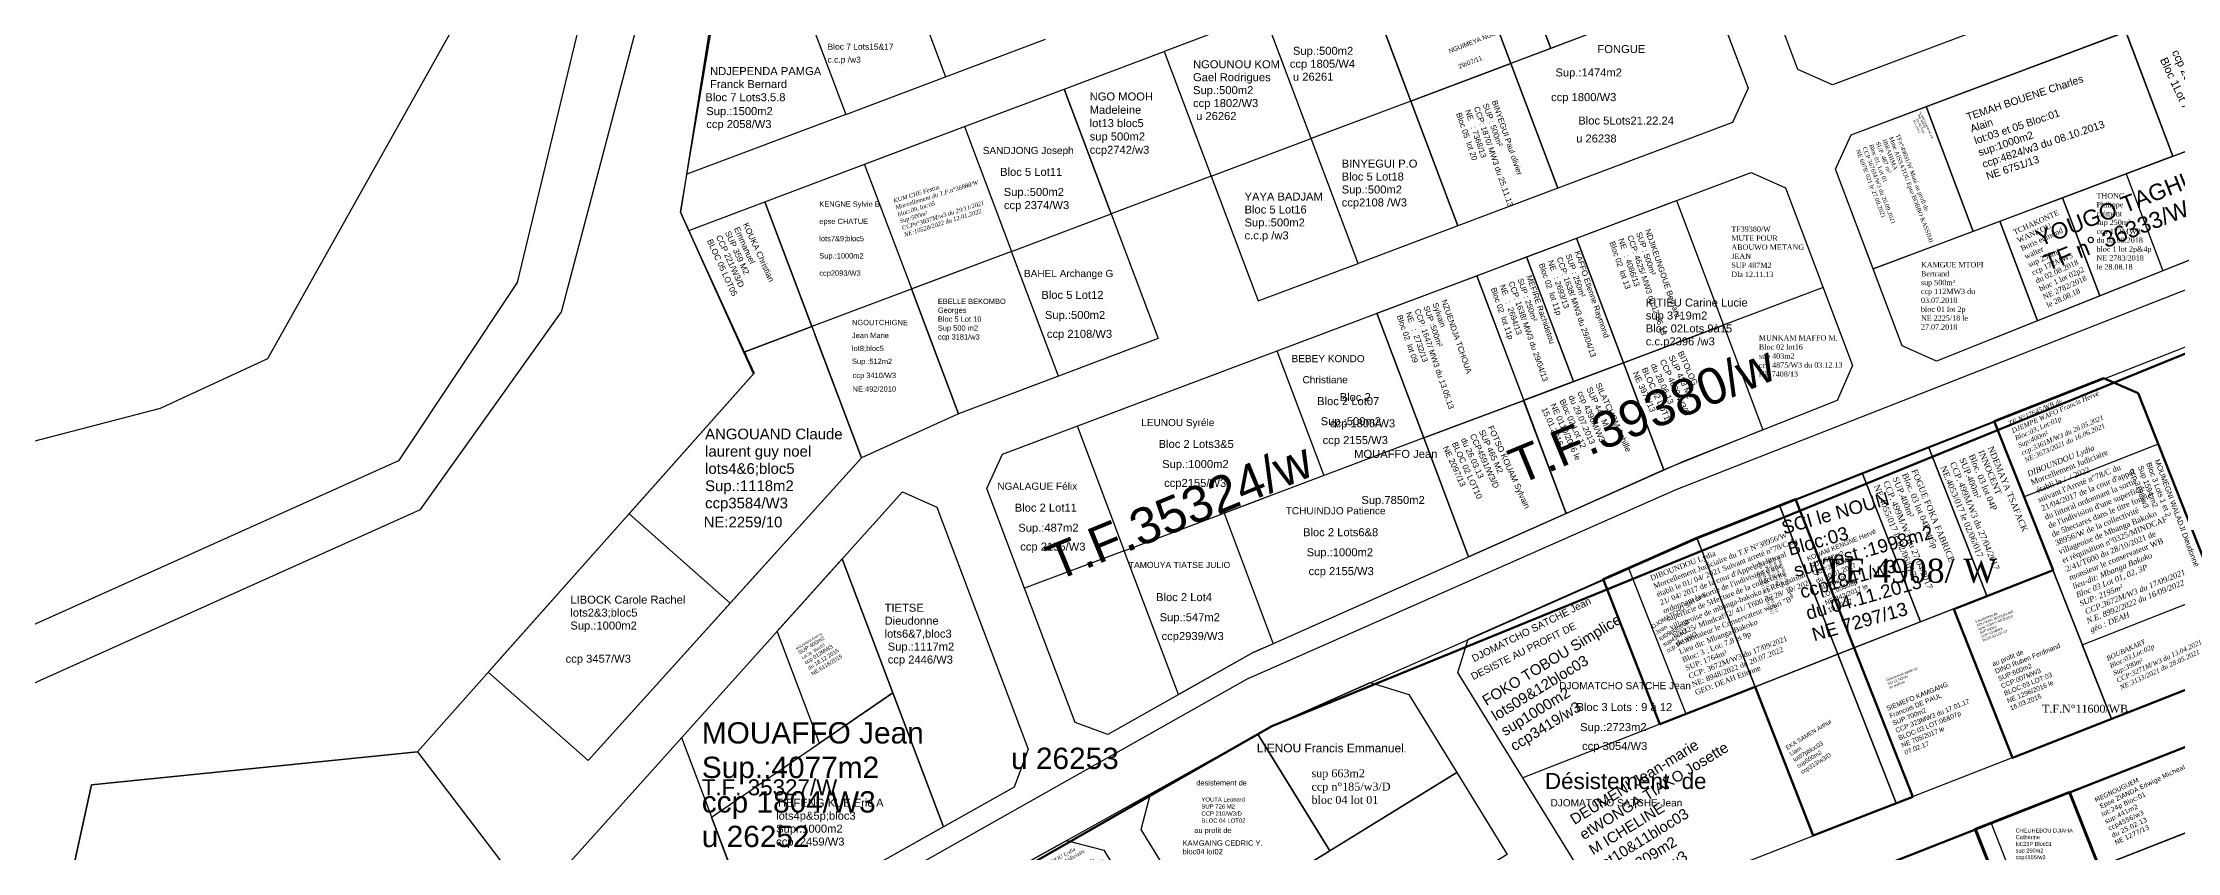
# Model space of a CAD drawing. Header units: millimetres. Extents: x 587399 to 927168, y 438565 to 1444955.
# Drawn here: x 922808.6 to 923208.7, y 1443393.1 to 1443545 of the extents above; entities that cross this region are included whole.
import ezdxf

# ---------------------------------------------------------------- set-up
doc = ezdxf.new("R2010")
doc.units = ezdxf.units.MM
doc.header["$LTSCALE"] = 2
for name, color, linetype in [('chef027001120', 7, 'Continuous'), ('CONTOUR', 130, 'Continuous'), ('ECHANGEUR_PONT', 255, 'Continuous'), ('end maj 26 02 2021', 7, 'Continuous'), ('MAJ AVRIL 2021', 7, 'Continuous'), ('MAJ JANVIER 2022', 1, 'Continuous'), ('MAJ JUIN 2021', 7, 'Continuous')]:
    doc.layers.add(name, color=color, linetype=linetype)
doc.styles.add('Annotative', font='txt.shx')
doc.styles.add('RomanS', font='romans.shx')
doc.styles.get("Standard").update_dxf_attribs({"font": 'arial.ttf'})
doc.styles.add('Times 1.0', font='times.ttf', dxfattribs={"width": 0.99, "height": 1})
doc.styles.add('Times 1.5', font='times.ttf', dxfattribs={"width": 0.99, "height": 0.75})
doc.styles.add('Verdana 2.0', font='verdana.ttf', dxfattribs={"width": 0.99, "height": 2})

msp = doc.modelspace()

# ---------------------------------------------------------------- linework, layer by layer
at = {"layer": 'CONTOUR', "lineweight": 50, "flags": 128}
for points in [[(923194.851, 1443482.039), (923201.338, 1443479.226), (923219.708, 1443432.723), (923216.895, 1443426.236), (923177.832, 1443410.805), (923166.81, 1443438.707), (923185.411, 1443446.055), (923174.389, 1443473.956)], [(923137.147, 1443459.376), (923159.089, 1443403.533), (923140.467, 1443396.238), (923129.546, 1443424.159), (923111.721, 1443417.156), (923101.075, 1443444.334), (923118.604, 1443452.092)]]:
    msp.add_lwpolyline(points, close=True, dxfattribs=at)
at = {"layer": 'CONTOUR', "lineweight": 70, "flags": 128}
msp.add_lwpolyline([(923183.59, 1443364.867), (923170.73, 1443397.42), (923188.402, 1443404.4), (923201.261, 1443371.848)], dxfattribs=at)
at = {"layer": 'CONTOUR', "flags": 128}
msp.add_lwpolyline([(923000.475, 1443395.313), (923007.468, 1443393.504), (923017.416, 1443377.42), (922994.17, 1443363.044), (922980.968, 1443384.39)], close=True, dxfattribs=at)
at = {"layer": 'end maj 26 02 2021', "color": 3, "linetype": 'ByBlock'}
for p, q in [((922951.64, 1443661.76), (922928.13, 1443513.21)), ((923114.757, 1443461.146), (923283.476, 1443527.438)), ((922988.47, 1443467.8), (923128.84, 1443520.66)), ((923128.84, 1443520.66), (923135.28, 1443517.74)), ((923118.605, 1443451.914), (923287.133, 1443518.131)), ((923135.28, 1443517.74), (923147.83, 1443484.42)), ((922941.83, 1443482.88), (922928.13, 1443513.21)), ((923058.654, 1443494.226), (923067.459, 1443470.853)), ((922878.83, 1443411.94), (922941.83, 1443482.88)), ((923147.83, 1443484.42), (923144.95, 1443477.89)), ((923144.95, 1443477.89), (923115.61, 1443466.25)), ((922985.55, 1443461.35), (922988.47, 1443467.8)), ((923035.5, 1443430.57), (923115.61, 1443466.25)), ((923002.08, 1443417.44), (922985.55, 1443461.35)), ((923034.513, 1443425.745), (923114.757, 1443461.146)), ((922918.514, 1443456.624), (922937.446, 1443439.848)), ((923038.976, 1443416.784), (923118.605, 1443451.914)), ((923035.5, 1443430.57), (923008.2, 1443415.22)), ((923034.513, 1443425.745), (922918.35, 1443360.11)), ((922876.582, 1443326.236), (923038.976, 1443416.784)), ((923008.2, 1443415.22), (923002.08, 1443417.44))]:
    msp.add_line(p, q, dxfattribs=at)
at = {"layer": 'end maj 26 02 2021', "color": 5, "linetype": 'ByBlock'}
for p, q in [((923321.85, 1443604.02), (923144.04, 1443537.06)), ((923147.56, 1443527.7), (923325.37, 1443594.46)), ((923137.59, 1443539.98), (923123.5, 1443577.41)), ((923114.14, 1443573.89), (923128.24, 1443536.47)), ((923056.23, 1443557.43), (923065.04, 1443534.04)), ((923340.07, 1443555.64), (923163.54, 1443485.27)), ((923037.51, 1443550.38), (923018.79, 1443543.33)), ((923046.32, 1443526.985), (923037.51, 1443550.38)), ((923018.79, 1443543.33), (923027.6, 1443519.93)), ((923092.56, 1443517.68), (923083.75, 1443541.08)), ((923144.04, 1443537.06), (923137.59, 1443539.98)), ((923128.24, 1443536.47), (923125.32, 1443530.02)), ((923065.04, 1443534.04), (923046.32, 1443526.985)), ((923027.6, 1443519.93), (923046.32, 1443526.985)), ((923125.32, 1443530.02), (923092.56, 1443517.68)), ((923144.64, 1443521.26), (923147.56, 1443527.7)), ((923157.13, 1443488.11), (923144.64, 1443521.26)), ((923163.54, 1443485.27), (923157.13, 1443488.11)), ((922900.45, 1443383.58), (922969.75, 1443460.75)), ((922969.75, 1443460.75), (922976.19, 1443457.83)), ((922976.19, 1443457.83), (922993.27, 1443412.48)), ((922993.27, 1443412.48), (922990.67, 1443405.35)), ((922990.67, 1443405.35), (922915.91, 1443363.31))]:
    msp.add_line(p, q, dxfattribs=at)
at = {"layer": 'end maj 26 02 2021', "linetype": 'ByBlock'}
for p, q in [((922928.13, 1443513.21), (922938.31, 1443573.38)), ((922969.011, 1443561.98), (922977.831, 1443538.59)), ((923065.04, 1443534.03), (923056.23, 1443557.43)), ((923102.47, 1443548.13), (923065.04, 1443534.03)), ((923207.84, 1443523.69), (923199.056, 1443547.03)), ((922977.831, 1443538.59), (922996.551, 1443545.64)), ((922959.11, 1443531.54), (922977.831, 1443538.59)), ((923151.69, 1443502.546), (923248.193, 1443538.885)), ((922981.359, 1443529.233), (923000.07, 1443536.28)), ((923000.07, 1443536.28), (923008.886, 1443512.885)), ((923065.037, 1443534.029), (923073.847, 1443510.632)), ((923170.41, 1443509.59), (923161.6, 1443532.99)), ((922943.931, 1443515.12), (922981.359, 1443529.233)), ((922981.359, 1443529.233), (922990.179, 1443505.841)), ((923055.13, 1443503.584), (923046.32, 1443526.981)), ((922929.251, 1443520.296), (922929.334, 1443520.327)), ((923027.6, 1443519.93), (923036.41, 1443496.53)), ((922952.752, 1443491.728), (922943.931, 1443515.12)), ((922990.169, 1443505.837), (923008.886, 1443512.885)), ((923008.886, 1443512.885), (923017.696, 1443489.488)), ((923073.847, 1443510.632), (923055.13, 1443503.584)), ((922990.179, 1443505.841), (922952.752, 1443491.728)), ((922998.979, 1443482.44), (922990.169, 1443505.837)), ((923036.41, 1443496.53), (923055.132, 1443503.58)), ((923017.696, 1443489.488), (922998.979, 1443482.44)), ((923039.937, 1443487.178), (923048.747, 1443463.782)), ((923002.503, 1443473.082), (923011.313, 1443449.686)), ((923067.46, 1443470.83), (923030.03, 1443456.73)), ((923067.46, 1443470.83), (923075.86, 1443448.54)), ((922969.75, 1443460.75), (922976.19, 1443457.83)), ((923011.313, 1443449.686), (923037.27, 1443459.459)), ((922976.19, 1443457.83), (922993.27, 1443412.48)), ((923030.03, 1443456.73), (923039.25, 1443432.24)), ((923030.03, 1443456.73), (923039.25, 1443432.24)), ((922977.4, 1443397.89), (922958.46, 1443448.17)), ((923011.313, 1443449.686), (922992.596, 1443442.638)), ((923021.48, 1443422.69), (923011.31, 1443449.69)), ((923035.5, 1443430.57), (923021.48, 1443422.69)), ((923039.25, 1443432.24), (923035.5, 1443430.57)), ((922933.97, 1443399.71), (922967.93, 1443423.03)), ((922967.93, 1443423.03), (922977.4, 1443397.89)), ((922878.83, 1443411.94), (922918.35, 1443360.11)), ((922993.27, 1443412.48), (922990.67, 1443405.35)), ((922990.67, 1443405.35), (922977.4, 1443397.89)), ((922942.12, 1443378.05), (922933.97, 1443399.71)), ((922977.4, 1443397.89), (922942.12, 1443378.05))]:
    msp.add_line(p, q, dxfattribs=at)
at = {"layer": 'end maj 26 02 2021', "linetype": 'ByBlock', "ltscale": 0.0014}
for p, q in [((922971.46, 1443498.78), (922980.26, 1443475.39)), ((922952.75, 1443491.731), (922940.19, 1443486.99)), ((922953.301, 1443490.269), (922962.03, 1443467.12)), ((922980.26, 1443475.39), (922962.03, 1443467.12)), ((922918.514, 1443456.624), (922937.446, 1443439.848)), ((923118.6, 1443452.09), (923105.85, 1443446.43)), ((923105.85, 1443446.43), (923116.57, 1443419.06)), ((923166.748, 1443438.775), (923185.363, 1443446.089)), ((923185.363, 1443446.089), (923196.333, 1443418.167)), ((922937.446, 1443439.848), (922910.82, 1443410.31)), ((923177.719, 1443410.853), (923166.748, 1443438.775)), ((923129.55, 1443424.16), (923086.02, 1443407.06)), ((923196.333, 1443418.167), (923177.719, 1443410.853))]:
    msp.add_line(p, q, dxfattribs=at)
at = {"layer": 'end maj 26 02 2021', "color": 5, "linetype": 'ByBlock', "ltscale": 0.0014}
for p, q in [((922940.094, 1443486.955), (922952.751, 1443491.728)), ((922952.751, 1443491.728), (922953.301, 1443490.269)), ((922940.742, 1443485.533), (922940.192, 1443486.992)), ((922962.03, 1443467.12), (922953.301, 1443490.269)), ((922941.91, 1443482.97), (922918.514, 1443456.624)), ((922940.742, 1443485.533), (922941.91, 1443482.97)), ((922937.446, 1443439.848), (922962.03, 1443467.12))]:
    msp.add_line(p, q, dxfattribs=at)
at = {"layer": 'end maj 26 02 2021', "linetype": 'ByBlock', "lineweight": -3, "ltscale": 0.0014}
for p in [(923112.472, 1443464.852), (923104.896, 1443484.93)]:
    msp.add_line(p, (923104.896, 1443484.93), dxfattribs=at)
at = {"layer": 'end maj 26 02 2021', "color": 150, "linetype": 'ByBlock', "lineweight": -3, "ltscale": 0.0014}
for p, q in [((923134.116, 1443458.186), (923145.059, 1443430.253)), ((923145.059, 1443430.253), (923129.547, 1443424.158))]:
    msp.add_line(p, q, dxfattribs=at)
at = {"layer": 'end maj 26 02 2021', "linetype": 'ByBlock', "lineweight": 50}
msp.add_line((923111.988, 1443374.282), (923215.066, 1443414.791), dxfattribs=at)
at = {"layer": 'end maj 26 02 2021', "color": 3, "linetype": 'ByBlock', "flags": 128}
for points in [[(923304.08, 1443995.49), (923172.45, 1444162), (923172.45, 1444162.72), (923153.38, 1444144.72), (923069.43, 1444237.33), (923013.86, 1444186.97), (923067.55, 1444052.59), (923036.91, 1444034.69), (923032.13, 1443972.5), (923001.26, 1443893.56), (922982.55, 1443759.55), (922985.41, 1443716.2), (922951.64, 1443661.76), (922928.13, 1443513.21)], [(923056.231, 1443557.43), (923093.657, 1443571.527), (923102.47, 1443548.13), (923065.043, 1443534.031), (923056.235, 1443557.432)]]:
    msp.add_lwpolyline(points, dxfattribs=at)
at = {"layer": 'end maj 26 02 2021', "color": 6, "linetype": 'ByBlock', "ltscale": 0.0014, "flags": 128}
msp.add_lwpolyline([(922950.69, 1443715.79), (922972.72, 1443695.74), (922951.64, 1443661.76), (922931.197, 1443639.972), (922897.5, 1443500), (922875.277, 1443466.536), (922790.526, 1443428.436), (922681.774, 1443372.186), (922540.898, 1443306.706), (922428.65, 1443299.491), (922412.878, 1443303.135), (922395.57, 1443338.19), (922446.71, 1443362.52), (922511.72, 1443365.3), (922533.8, 1443374.72), (922627.2, 1443421.3), (922687.23, 1443466.47), (922727.98, 1443481.29), (922777.09, 1443462.51), (922830.69, 1443476.42), (922850.76, 1443485.75), (922887.76, 1443551.8), (922905.59, 1443604.21), (922922.76, 1443677.82)], close=True, dxfattribs=at)
msp.add_lwpolyline([(922794.626, 1443419.315), (922879.377, 1443457.415), (922905.83, 1443494.468), (922923.254, 1443560.654), (922940.339, 1443635.101), (922948.858, 1443644.18), (922928.13, 1443513.21), (922941.83, 1443482.88), (922878.83, 1443411.94), (922817.74, 1443405.79), (922810.48, 1443372.62), (922824.57, 1443357.52), (922735.52, 1443303.77)], dxfattribs=at)
at = {"layer": 'end maj 26 02 2021', "color": 2, "linetype": 'ByBlock', "lineweight": 50, "ltscale": 0.0014, "flags": 128}
msp.add_lwpolyline([(923614.333, 1443642.287), (923626.35, 1443637.457), (923644.252, 1443611.185), (923935.141, 1442863.592), (923972.548, 1442778.381), (924016.972, 1442698.596), (924028.818, 1442680.362), (924035.937, 1442657.451), (924041.887, 1442629.718), (924034.273, 1442318.726), (923662.275, 1442331.869), (923559.098, 1442327.021), (923447.66, 1442296.73), (923146.118, 1442188.529), (923038.064, 1442136.459), (922975.999, 1442199.414), (922520.172, 1443111.88), (922562.844, 1443135.084), (922819.905, 1443291.35), (923038.98, 1443416.78), (923325.784, 1443533.848), (923601.592, 1443641.276)], close=True, dxfattribs=at)
at = {"layer": 'end maj 26 02 2021', "color": 150, "linetype": 'ByBlock', "lineweight": -3, "ltscale": 0.0014, "flags": 128}
for points in [[(923093.66, 1443571.52), (923102.47, 1443548.13), (923091.241, 1443543.903), (923082.433, 1443567.3)], [(923082.435, 1443567.294), (923091.242, 1443543.9), (923083.755, 1443541.082), (923074.948, 1443564.476)], [(923074.947, 1443564.476), (923083.751, 1443541.078), (923065.04, 1443534.04), (923056.235, 1443557.432)], [(923199.08, 1443520.39), (923205.95, 1443502.18), (923194.144, 1443497.473), (923194.14, 1443497.47), (923187.19, 1443515.91)], [(923187.19, 1443515.91), (923194.144, 1443497.473), (923182.471, 1443492.817), (923175.44, 1443511.489)], [(923175.44, 1443511.49), (923182.47, 1443492.82), (923163.54, 1443485.27), (923157.13, 1443488.11), (923151.694, 1443502.547)], [(923104.907, 1443484.942), (923112.472, 1443464.852), (923094.159, 1443456.696), (923086.173, 1443477.879)], [(923149.639, 1443464.285), (923160.574, 1443436.349), (923145.059, 1443430.253), (923134.116, 1443458.186)], [(923185.363, 1443446.089), (923196.332, 1443418.167), (923177.719, 1443410.853), (923166.748, 1443438.775)], [(923166.748, 1443438.775), (923177.719, 1443410.853), (923156.002, 1443402.32), (923145.059, 1443430.253)], [(923000.475, 1443395.313), (923007.465, 1443393.491), (923017.383, 1443377.389), (922994.111, 1443363.056), (922980.948, 1443384.426)]]:
    msp.add_lwpolyline(points, close=True, dxfattribs=at)
at = {"layer": 'end maj 26 02 2021', "linetype": 'ByBlock', "flags": 128}
for points in [[(922950.31, 1443554.94), (922959.11, 1443531.54), (922929.334, 1443520.327), (922934.161, 1443548.858)], [(922943.93, 1443515.12), (922962.03, 1443467.12), (922910.82, 1443410.31), (922892.11, 1443426.89), (922941.91, 1443482.97), (922929.7, 1443509.76)], [(922943.93, 1443515.12), (922952.752, 1443491.728), (922940.094, 1443486.955), (922929.7, 1443509.76)], [(923096.099, 1443508.332), (923104.907, 1443484.942), (923095.543, 1443481.422), (923086.731, 1443504.802)], [(923086.731, 1443504.802), (923095.543, 1443481.422), (923086.176, 1443477.901), (923077.372, 1443501.279)], [(923086.176, 1443477.88), (923094.159, 1443456.696), (923075.86, 1443448.54), (923067.459, 1443470.853)], [(923118.604, 1443452.091), (923140.489, 1443396.225), (923106.66, 1443382.933), (923099.384, 1443385.361), (923073.846, 1443426.822), (923075.794, 1443433.106)]]:
    msp.add_lwpolyline(points, close=True, dxfattribs=at)
at = {"layer": 'end maj 26 02 2021', "linetype": 'ByBlock', "lineweight": -3, "ltscale": 0.0014, "flags": 128}
for points in [[(923199.035, 1443547.085), (923207.84, 1443523.69), (923170.408, 1443509.595), (923161.601, 1443532.988)], [(923083.75, 1443541.08), (923092.56, 1443517.68), (923073.847, 1443510.632), (923065.043, 1443534.031)], [(923114.8, 1443515.37), (923123.61, 1443492), (923104.91, 1443484.935), (923096.099, 1443508.331)], [(923123.613, 1443491.978), (923131.004, 1443472.357), (923112.472, 1443464.852), (923104.896, 1443484.93)], [(923218.496, 1443399.96), (923214.379, 1443376.908), (923201.463, 1443371.833), (923194.155, 1443390.431)], [(923170.979, 1443397.461), (923183.779, 1443364.885), (923163.809, 1443357.038), (923145.159, 1443387.315)]]:
    msp.add_lwpolyline(points, close=True, dxfattribs=at)
at = {"layer": 'end maj 26 02 2021', "linetype": 'ByBlock', "flags": 128}
for points in [[(923018.79, 1443543.33), (923027.6, 1443519.93), (923008.886, 1443512.885), (923000.07, 1443536.28), (923018.79, 1443543.33)], [(922928.34, 1443414.64), (922942.12, 1443378.05)], [(923188.663, 1443404.409), (923173.772, 1443398.558)], [(923188.663, 1443404.409), (923173.772, 1443398.558)]]:
    msp.add_lwpolyline(points, dxfattribs=at)
at = {"layer": 'end maj 26 02 2021', "color": 3, "linetype": 'ByBlock', "lineweight": -3, "ltscale": 0.0014, "flags": 128}
for points in [[(923151.691, 1443502.546), (923248.193, 1443538.886), (923254.699, 1443521.609), (923163.54, 1443485.27), (923157.13, 1443488.11), (923151.694, 1443502.547)], [(923073.662, 1443408.053), (923083.102, 1443392.727), (923035.421, 1443363.358), (923025.979, 1443378.682), (923073.662, 1443408.053)]]:
    msp.add_lwpolyline(points, dxfattribs=at)
at = {"layer": 'end maj 26 02 2021', "color": 3, "linetype": 'ByBlock', "flags": 128}
msp.add_lwpolyline([(923161.6, 1443532.99), (923170.41, 1443509.59), (923151.69, 1443502.55), (923144.64, 1443521.26), (923147.56, 1443527.7)], close=True, dxfattribs=at)
at = {"layer": 'end maj 26 02 2021', "linetype": 'ByBlock', "ltscale": 0.0014, "flags": 128}
for points in [[(922998.979, 1443482.44), (922980.26, 1443475.39), (922971.46, 1443498.78)], [(923077.369, 1443501.277), (923086.176, 1443477.88), (923067.459, 1443470.853), (923058.654, 1443494.226), (923077.369, 1443501.278)]]:
    msp.add_lwpolyline(points, dxfattribs=at)
at = {"layer": 'end maj 26 02 2021', "linetype": 'ByBlock', "lineweight": -3, "ltscale": 0.0014, "flags": 128}
msp.add_lwpolyline([(923142.31, 1443499.07), (923123.597, 1443492.021)], dxfattribs=at)
at = {"layer": 'end maj 26 02 2021', "linetype": 'ByBlock', "ltscale": 0.0014, "flags": 128}
for points in [[(923194.856, 1443482.051), (923201.338, 1443479.226), (923219.623, 1443432.69), (923216.798, 1443426.207), (923196.333, 1443418.167), (923174.392, 1443474.011)], [(923057.428, 1443424.961), (923064.621, 1443422.731), (923073.662, 1443408.053), (923049.821, 1443393.368), (923036.316, 1443415.295), (923038.98, 1443416.78)], [(923036.32, 1443415.29), (923049.82, 1443393.37), (923025.98, 1443378.68), (923014.46, 1443397.39), (923016.2, 1443404.09)], [(923215.086, 1443414.791), (923220.371, 1443410.46), (923218.502, 1443399.998), (923194.155, 1443390.431), (923188.663, 1443404.409)], [(923073.662, 1443408.053), (923083.102, 1443392.727), (923035.421, 1443363.358), (923025.981, 1443378.684)], [(923173.772, 1443398.558), (923179.485, 1443384.015), (923194.377, 1443389.867), (923201.463, 1443371.833), (923183.779, 1443364.885), (923170.979, 1443397.461)]]:
    msp.add_lwpolyline(points, close=True, dxfattribs=at)
at = {"layer": 'end maj 26 02 2021', "color": 3, "linetype": 'ByBlock', "lineweight": -3, "ltscale": 0.0014, "flags": 128}
for points in [[(923174.392, 1443474.011), (923185.363, 1443446.089), (923166.748, 1443438.775), (923177.719, 1443410.853), (923156.002, 1443402.32), (923145.059, 1443430.253), (923129.547, 1443424.158), (923118.604, 1443452.091)], [(922878.83, 1443411.94), (922918.35, 1443360.11), (922858.01, 1443321.7), (922683.879, 1443211.607), (922657.46, 1443256.66), (922824.577, 1443357.524), (922810.48, 1443372.62), (922817.74, 1443405.79)]]:
    msp.add_lwpolyline(points, close=True, dxfattribs=at)
at = {"layer": 'end maj 26 02 2021', "color": 150}
for points in [[(923174.392, 1443474.011), (923185.363, 1443446.089), (923172.969, 1443441.219), (923162.033, 1443469.155)], [(923162.033, 1443469.155), (923172.969, 1443441.219), (923160.574, 1443436.349), (923149.639, 1443464.285)]]:
    msp.add_lwpolyline(points, close=True, dxfattribs=at)
at = {"layer": 'end maj 26 02 2021', "color": 150, "linetype": 'ByBlock', "lineweight": -3, "ltscale": 0.0014, "flags": 128}
msp.add_lwpolyline([(923134.176, 1443458.032), (923145.059, 1443430.253), (923129.546, 1443424.159)], dxfattribs=at)
at = {"layer": 'end maj 26 02 2021', "color": 5, "flags": 128}
msp.add_lwpolyline([(922958.46, 1443448.17), (922967.93, 1443423.03), (922954.16, 1443413.57), (922946.24, 1443434.57)], close=True, dxfattribs=at)
at = {"layer": 'end maj 26 02 2021', "color": 5, "linetype": 'ByBlock', "ltscale": 0.0014, "flags": 128}
msp.add_lwpolyline([(923145.059, 1443430.253), (923156.002, 1443402.32), (923140.489, 1443396.225), (923129.547, 1443424.158)], close=True, dxfattribs=at)
at = {"layer": 'end maj 26 02 2021', "color": 2, "linetype": 'ByBlock', "flags": 128}
msp.add_lwpolyline([(922878.83, 1443411.94), (922918.35, 1443360.11), (922858.01, 1443321.7), (922684.2, 1443211.06), (922678.12, 1443221.43), (922657.46, 1443256.66), (922735.5, 1443303.76), (922824.57, 1443357.53), (922810.48, 1443372.62), (922817.74, 1443405.79)], close=True, dxfattribs=at)
at = {"layer": 'end maj 26 02 2021', "color": 3, "linetype": 'ByBlock', "ltscale": 0.0014, "flags": 128}
msp.add_lwpolyline([(923000.475, 1443395.313), (923007.465, 1443393.491), (923017.383, 1443377.389), (922996.674, 1443364.634), (923006.114, 1443349.308), (922984.828, 1443336.196), (922964.345, 1443369.451), (922964.345, 1443369.451), (922966.09, 1443376.143)], close=True, dxfattribs=at)
at = {"layer": 'MAJ AVRIL 2021', "color": 5, "flags": 128}
msp.add_lwpolyline([(923215.998, 1443441.916), (923219.623, 1443432.69), (923216.798, 1443426.207), (923196.333, 1443418.167), (923190.879, 1443432.048)], close=True, dxfattribs=at)
at = {"layer": 'MAJ JANVIER 2022', "flags": 128}
msp.add_lwpolyline([(922981.359, 1443529.235), (922990.179, 1443505.843), (922971.465, 1443498.786), (922962.645, 1443522.179)], close=True, dxfattribs=at)
at = {"layer": 'MAJ JUIN 2021', "flags": 128}
msp.add_lwpolyline([(923194.856, 1443482.051), (923201.338, 1443479.226), (923205.099, 1443469.653), (923179.981, 1443459.784), (923174.392, 1443474.011)], close=True, dxfattribs=at)

# ---------------------------------------------------------------- texts
at = {"color": 250, "attachment_point": 1}
for s, insert, char_height, width, rotation in [("\\A1;{\\fTimes New Roman|b0|i1|c0|p18;\\C7;DIBOUNDOU Lydia\\P\\A0;\\fTimes New Roman|b0|i0|c0|p18;\\C1;Morcellement Judiciaire \\P établi le /  / 2022\\Psuivant l'Arreté n°78/C du \\P21/04/2017 de la cour d'appel\\Pdu littoral ordonnant la sortie \\Pde l'indivision d'une superficie\\Pde 5hectares dans le titre foncier\\P38956/W de la collectivité\\Pvillageoise de Mbanga Bakoko\\Pet réquisition n°0325/MINDCAF\\P2/41/T600 du 28/10/2021 de \\Pmonsieur le conservateur WB\\A1;\\fTimes New Roman|b0|i1|c0|p18;\\P\\C7;lieu-dit: Mbanga Bakoko\\P\\C256;Bloc 03 Lot 01, 02, 3P\\PSUP: 2195m²\\P CCP.3672M/W3 du 17/09/2021\\PN.E. 8992/2022 du 16/09/2022\\P\\C1;géo : DEAH}", (923180.416, 1443464.567), 1.05, 28.12112, 21.90643), ("\\A1;{\\fTimes New Roman|b0|i1|c0|p18;\\C7;DIBOUNDOU Lydia\\P\\A0;\\fTimes New Roman|b0|i0|c0|p18;\\C1;Morcellement Judiciaire \\P établi le /  / 2022\\Psuivant l'Arreté n°78/C du \\P21/04/2017 de la cour d'appel\\Pdu littoral ordonnant la sortie \\Pde l'indivision d'une superficie\\Pde 5hectares dans le titre foncier\\P38956/W de la collectivité\\Pvillageoise de Mbanga Bakoko\\Pet réquisition n°0325/MINDCAF\\P2/41/T600 du 28/10/2021 de \\Pmonsieur le conservateur WouriB\\A1;\\fTimes New Roman|b0|i1|c0|p18;\\C7;\\Plieu-dit: Mbanga Bakoko\\P\\C256;Bloc: 06; Lot: 01 et 02P \\PSUP: 657m²\\P CCP.3670M/W3 du 17/09/2021\\PN.E. 8994/2022 du 16/07/2022\\P\\C1;géo : DEAH}", (922994.026, 1443389.646), 0.7, 23.95816, 29.58016)]:
    msp.add_mtext(s, dxfattribs=dict(at, insert=insert, char_height=char_height, width=width, rotation=rotation))
at = {"insert": (923109.76, 1443444.983), "char_height": 0.988134, "width": 28.864, "attachment_point": 1, "rotation": 21.33939}
msp.add_mtext("\\A1;{\\fTimes New Roman|b0|i0|c0|p18;DIBOUNDOU Lydia\\P\\C1;Morcellement Judiciaire du T.F N°38956/W établi le 01/ 04/ 2021 Suivant arreté n°78/C du 21/ 04/ 2017 de la cour d'Appel du littoral ordonnant la sortie de l'indivision d'une superficie de 5Hectare de la collectivité villageoise de mbanga-bakoko et Réquisition n°0325/ Mindcaf/ 2/ 41/ T600 du 28/ 10/ 2021 de monsieur le Conservateur wouri ''B''\\C256;       \\PLieu dit: Mbanga-Bakoko\\PBloc: 3 ; Lot: 7,8 et 9p                                                      \\PSUP: 1764m²                                                  \\PCCP: 3672M/W3 du 17/09/2021             \\PNE: 8948/2022 du 20.07.2022                          \\P\\C1;GEO: DEAH Etienne}", dxfattribs=at)
at = {"layer": 'chef027001120', "linetype": 'ByBlock', "insert": (923195.269, 1443429.825), "char_height": 0.9, "width": 113.03167, "attachment_point": 1, "rotation": 24.75921, "style": 'RomanS'}
msp.add_mtext('{\\fTimes New Roman|b0|i1|c0|p18;\\C7;BOUBAKARY\\PBloc:03,Lot:02p\\PSup:390m²\\PCCP:3271M/W3 du 13.04.2021\\PNE:3133/2021 du 28.05.2021}', dxfattribs=at)
at = {"layer": 'ECHANGEUR_PONT', "color": 150, "linetype": 'ByBlock', "lineweight": -3, "ltscale": 0.0014, "insert": (923183.358, 1443420.79), "char_height": 1.5, "width": 46.98101, "attachment_point": 1, "style": 'Times 1.5'}
msp.add_mtext('{\\C1;T.F.N°11600/WB}', dxfattribs=at)
at = {"layer": 'end maj 26 02 2021', "color": 1, "linetype": 'ByBlock'}
for s, height, rotation, p in [('NGUIMEYA NGUEFAH Pepin C', 0.86263, 21.50346, (923072.313, 1443542.964)), ('29/07/11', 0.8626, 21.50346, (923074.137, 1443540.069)), ('TF n° 36333/W', 3.0557, 21.52666, (923184.437, 1443502.13)), ('T.F.39380/w', 6.7861, 22.39885, (923085.261, 1443462.009)), ('T.F.35324/w', 6.7861, 22.39885, (922998.555, 1443443.915)), ('DESISTE AU PROFIT DE', 1.34786, 26.55865, (923076.708, 1443425.387))]:
    msp.add_text(s, height=height, rotation=rotation, dxfattribs=at).set_placement(p)
at = {"layer": 'end maj 26 02 2021', "color": 7, "linetype": 'ByBlock'}
for s, height, p in [('Bloc 7 Lots15&17', 1.1291, (922955.696, 1443543.673)), ('  Sup.:500m2', 1.5, (923041.763, 1443542.711)), ('NDJEPENDA PAMGA', 1.5, (922933.67, 1443538.901)), ('c.c.p /w3', 1.1291, (922955.696, 1443541.244)), ('Gael Rodrigues', 1.5, (923024.197, 1443537.76)), ('NGOUNOU KOM', 1.5, (923024.197, 1443540.189)), (' ccp 1805/W4', 1.5, (923041.763, 1443540.282)), ('  u 26261', 1.5, (923041.763, 1443537.854)), ('Bloc 7 Lots3.5.8', 1.5, (922932.788, 1443534.002)), ('Franck Bernard', 1.5, (922933.67, 1443536.473)), ('Sup.:500m2', 1.5, (923024.197, 1443535.332)), ('ccp 2058/W3', 1.5, (922932.964, 1443528.968)), ('Sup.:1500m2', 1.5, (922932.964, 1443531.397)), ('ccp 1802/W3', 1.5, (923024.197, 1443532.903)), (' u 26262', 1.5, (923024.197, 1443530.475)), ('SANDJONG Joseph', 1.34786, (922984.781, 1443524.095)), ('Bloc 5 Lot11', 1.5, (922988.036, 1443519.997)), ('Bloc 5 Lot18', 1.5, (923052.064, 1443519.123)), ('KENGNE Sylvie B.', 1, (922954.146, 1443514.214)), ('Sup.:500m2', 1.5, (922988.704, 1443516.234)), ('ccp 2374/W3', 1.5, (922988.759, 1443513.765)), ('Bloc 5 Lot16', 1.5, (923033.858, 1443512.941)), ('ccp2108 /W3', 1.5, (923052.064, 1443514.266)), ('Sup.:500m2', 1.5, (923052.064, 1443516.695)), ('epse CHATUE', 1, (922954.146, 1443510.976)), ('Sup.:500m2', 1.5, (923033.858, 1443510.513)), ('lots7&9;bloc5', 1, (922954.146, 1443507.738)), ('c.c.p /w3', 1.5, (923033.858, 1443508.084)), ('Sup.:1000m2', 1, (922954.146, 1443504.5)), ('ccp2093/W3', 1, (922954.146, 1443501.261)), ('BAHEL Archange G', 1.34786, (922992.516, 1443501.021)), ('Bloc 5 Lot12', 1.5, (922995.771, 1443496.923)), ('Sup.:500m2', 1.5, (922996.439, 1443493.16)), ('sup 3719m2', 1.5, (923109.068, 1443493.057)), ('ccp 2108/W3', 1.5, (922996.805, 1443489.618)), ('Bloc 02Lots 9à15', 1.5, (923109.068, 1443490.629)), ('c.c.p2396 /w3', 1.5, (923109.068, 1443488.2)), ('BEBEY KONDO ', 1.34786, (923042.665, 1443485.041)), (' Christiane', 1.34786, (923044.203, 1443481.09)), ('Bloc 2 Lot07', 1.5, (923047.458, 1443476.992)), ('Sup.:500m2', 1.5, (923048.126, 1443473.228)), ('ANGOUAND Claude', 2, (922932.744, 1443470.578)), ('LEUNOU Syréle', 1.34786, (923014.492, 1443473.055)), ('Bloc 2 Lots3&5', 1.5, (923017.747, 1443468.958)), ('ccp 2155/W3', 1.5, (923048.492, 1443469.687)), ('laurent guy noel', 2, (922932.744, 1443467.34)), ('Sup.:1000m2', 1.5, (923018.415, 1443465.194)), ('Sup.:1118m2', 2, (922932.744, 1443460.864)), ('lots4&6;bloc5', 2, (922932.744, 1443464.102)), ('NGALAGUE Félix', 1.34786, (922987.523, 1443461.114)), ('ccp2155/W3', 1.5, (923018.78, 1443461.653)), ('ccp3584/W3', 2, (922932.744, 1443457.626)), ('Bloc 2 Lot11', 1.5, (922990.779, 1443457.016)), ('NE:2259/10', 2, (922932.476, 1443454.062)), ('Sup.:487m2', 1.5, (922991.447, 1443453.253)), ('TCHUINDJO Patience', 1.34786, (923041.568, 1443456.504)), ('ccp 2155/W3', 1.5, (922991.812, 1443449.711)), ('Bloc 2 Lots6&8', 1.5, (923044.823, 1443452.406)), ('TAMOUYA TIATSE JULIO', 1.15, (923012.162, 1443446.443)), ('Sup.:1000m2', 1.5, (923045.491, 1443448.643)), ('ccp 2155/W3', 1.5, (923045.857, 1443445.101)), ('Bloc 2 Lot4', 1.5, (923017.272, 1443440.228)), ('Sup.:547m2', 1.5, (923017.94, 1443436.464)), ('ccp2939/W3', 1.5, (923018.306, 1443432.923)), ('DJOMATCHO SATCHE Jean', 1.34786, (923092.829, 1443423.706)), ('Bloc 3 Lots : 9 à 12', 1.5, (923096.085, 1443419.608)), ('MOUAFFO Jean', 4, (922932.123, 1443413.518)), ('Sup.:2723m2', 1.5, (923096.753, 1443415.844)), ('Sup.:4077m2', 4, (922932.123, 1443407.042)), ('u 26253', 4, (922990.091, 1443408.735)), ('ccp 3054/W3', 1.5, (923097.118, 1443412.303)), ('ccp 1804/W3', 4, (922932.123, 1443400.565)), ('DJOMATCHO SATCHE Jean', 1.34786, (923091.214, 1443401.721)), ('u 26252', 4, (922932.123, 1443394.089))]:
    msp.add_text(s, height=height, dxfattribs=at).set_placement(p)
at = {"layer": 'end maj 26 02 2021', "linetype": 'ByBlock'}
for s, height, p in [('FONGUE', 1.5, (923100.002, 1443543.042)), ('Sup.:1474m2', 1.5, (923092.129, 1443538.646)), ('ccp 1800/W3', 1.5, (923091.315, 1443534.021)), ('Bloc 5Lots21.22.24', 1.5, (923096.412, 1443529.625)), ('u 26238', 1.5, (923096.016, 1443526.261)), ('BINYEGUI P.O', 1.5, (923052.064, 1443521.552)), ('YAYA BADJAM', 1.5, (923033.858, 1443515.37)), ('KITIEU Carine Lucie', 1.5, (923109.068, 1443495.486)), ('Jean Marie', 1, (922960.274, 1443489.563)), ('NGOUTCHIGNE', 1, (922960.274, 1443491.991)), ('lot8;bloc5', 1, (922960.274, 1443487.134)), ('Sup.:512m2', 1, (922960.274, 1443484.705)), ('ccp 3410/W3', 1, (922960.386, 1443482.078)), ('NE:492/2010', 1, (922960.386, 1443479.527)), ('lots2&3;bloc5', 1.5, (922907.487, 1443437.325)), ('LIBOCK Carole Rachel', 1.5, (922907.487, 1443439.754)), ('TIETSE', 1.5, (922966.389, 1443438.237)), ('Sup.:1000m2', 1.5, (922907.487, 1443434.897)), ('lots6&7,bloc3', 1.5, (922966.389, 1443433.379)), ('Dieudonne', 1.5, (922966.389, 1443435.808)), (' Sup.:1117m2', 1.5, (922966.389, 1443430.951)), ('ccp 3457/W3', 1.5, (922906.601, 1443428.682)), (' ccp 2446/W3', 1.5, (922966.389, 1443428.522)), ('TIEFENG KUE Eric A', 1.5, (922946.058, 1443401.656)), ('lots4p&5p;bloc3', 1.5, (922946.058, 1443399.228)), ('ccp  2459/W3', 1.5, (922946.058, 1443394.371)), ('Sup.:1000m2', 1.5, (922946.058, 1443396.799))]:
    msp.add_text(s, height=height, dxfattribs=at).set_placement(p)
for s, height, p in [('ccp 2058/W3', 1.5, (923207.639, 1443543.219)), ('Bloc 1Lot 7', 1.5, (923205.403, 1443541.783)), ('ccp 2002/W3', 0.375, (923159.702, 1443530.743)), ('Sup.:487m2', 0.375, (923160.038, 1443531.485)), ('NJOMO NJOUNKWE A.B.', 0.34402, (923160.337, 1443531.966)), ('Bloc 1Lot 1', 0.375, (923159.143, 1443530.384))]:
    msp.add_text(s, height=height, rotation=294.95662, dxfattribs=at).set_placement(p)
at = {"layer": 'end maj 26 02 2021', "color": 7, "linetype": 'ByBlock'}
for s, height, rotation, p in [('YOUGO TAGHUE N.', 3.0557, 21.52666, (923182.991, 1443506.706)), ('DJOMATCHO SATCHE Jean', 1.34786, 26.55865, (923076.864, 1443428.766))]:
    msp.add_text(s, height=height, rotation=rotation, dxfattribs=at).set_placement(p)
at = {"layer": 'end maj 26 02 2021', "color": 1, "linetype": 'ByBlock', "lineweight": -3, "ltscale": 0.0014, "style": 'Times 1.0', "width": 0.99}
for s, p in [('TF39380/W', (923125.102, 1443509.524)), ('ABOUWO METANG', (923125.102, 1443506.128)), ('MUTE POUR', (923125.102, 1443507.826)), ('JEAN', (923125.102, 1443504.43)), ('SUP 487M2', (923125.102, 1443502.732)), ('Dla 12.11.13', (923125.102, 1443501.034))]:
    msp.add_text(s, height=1, dxfattribs=at).set_placement(p)
at = {"layer": 'end maj 26 02 2021', "linetype": 'ByBlock', "lineweight": -3, "ltscale": 0.0014, "style": 'Times 1.0', "width": 0.99}
for s, p in [('MUNKAM MAFFO M.', (923130.265, 1443489.109)), ('Bloc 02 lot16', (923130.265, 1443487.411)), ('sup 403m2', (923130.265, 1443485.713)), ('NE 7408/13', (923130.265, 1443482.318)), ('ccp 4875/W3 du 03.12.13', (923130.265, 1443484.016))]:
    msp.add_text(s, height=1, dxfattribs=at).set_placement(p)
at = {"layer": 'end maj 26 02 2021', "color": 2, "linetype": 'ByBlock'}
for s, p in [('Bloc 2 ', (923051.687, 1443477.752)), ('ccp 1806/W3', (923049.861, 1443472.833)), ('MOUAFFO Jean', (923054.401, 1443467.103)), ('Sup.7850m2', (923055.755, 1443458.449))]:
    msp.add_text(s, height=1.5, dxfattribs=at).set_placement(p)
at = {"layer": 'end maj 26 02 2021', "color": 1, "linetype": 'ByBlock'}
for s, p in [('T.F. 35327/W', (922932.123, 1443403.803)), ('Désistement  de ', (923090.164, 1443404.985))]:
    msp.add_text(s, height=3, dxfattribs=at).set_placement(p)
at = {"layer": 'end maj 26 02 2021', "color": 1, "linetype": 'ByBlock', "ltscale": 0.0014}
for s, p in [('desistement de', (923024.814, 1443405.648)), ('au profit de', (923024.428, 1443396.729))]:
    msp.add_text(s, height=1, dxfattribs=at).set_placement(p)
at = {"layer": 'end maj 26 02 2021', "linetype": 'ByBlock', "ltscale": 0.0014}
for s, p in [('KAMGAING CEDRIC Y.', (923022.248, 1443394.344)), ('bloc04 lot02 ', (923022.248, 1443392.725))]:
    msp.add_text(s, height=1, dxfattribs=at).set_placement(p)
at = {"layer": 'end maj 26 02 2021', "linetype": 'ByBlock', "attachment_point": 1}
for s, insert, char_height, width, rotation in [('TEMAH BOUENE Charles\\PAlain\\Plot:03 et 05 Bloc:01\\Psup:1000m2\\Pccp:4824/w3 du 08.10.2013\\PNE 6751/13', (923168.968, 1443531.682), 1.40345, 36.18083, 18.46998), ('{\\fArial|b0|i0|c0|p34;BINYEGUI Paul olivier\\PSUP : 500m²\\PCCP: 1870/ MW3 du 25.11.13\\PNE   : 7368/13\\PBloc 05  lot 20}', (923081.175, 1443534.315), 1.06141, 92.99, 289.06155), ('{\\fArial|b0|i0|c0|p34;NDJIKEUNGOUE Bernard\\PSUP : 500m²\\PCCP: 4625/ MW3 du 12.05.13\\PNE   : 4086/13\\PBloc 02  lot 13}', (923109.911, 1443510.162), 1.06141, 92.99, 289.06155), ('{\\fArial|b0|i0|c0|p34;KAFFO Etienne Raymond\\PSUP : 250m²\\PCCP: 1638/ MW3 du 29/04/13\\PNE   : 2693/13\\PBloc 02  lot 11p}', (923096.698, 1443506.059), 1.06141, 92.99, 289.06155), ('{\\fArial|b0|i0|c0|p34;MEFIRE Rachidetou\\PSUP : 250m²\\PCCP: 1638/ MW3 du 29/04/13\\PNE   :  2694/13\\PBloc 02  lot 11p}', (923087.682, 1443501.509), 1.06141, 92.99, 289.06155), ('{\\fArial|b0|i0|c0|p34;NZUENDJA TCHOUA\\PSylvain\\PSUP :500m²\\PCCP: 1647/ MW3 du 13.05.13\\PNE   :  2732/13\\PBloc 02  lot 09}', (923071.735, 1443496.931), 1.06141, 92.99, 289.06155), ('SCI le NOUN \\PBloc:03\\Psup rest :1998m2\\Pccp1841/w3\\Pdu 04.11.2013\\PNE 7297/13', (923134.266, 1443455.13), 2.5, 45.02, 15.82), ('DJOMATCHO SATCHE\\PJean\\Plot09pbloc03\\Psup414m2\\Pccp.3419/W3', (923110.003, 1443435.721), 0.8, 13.52, 31.63086)]:
    msp.add_mtext(s, dxfattribs=dict(at, insert=insert, char_height=char_height, width=width, rotation=rotation))
at = {"layer": 'end maj 26 02 2021', "color": 7, "linetype": 'ByBlock', "char_height": 1.5, "attachment_point": 1}
for s, insert, width in [('NGO MOOH Madeleine\\Plot13 bloc5 \\Psup 500m2\\Pccp2742/w3', (923004.826, 1443535.646), 18.6), ('{\\fTimes New Roman|b0|i0|c0|p18;sup 663m2\\Pccp n°185/w3/D\\Pbloc 04 lot 01}', (923046.412, 1443408.69), 67.78)]:
    msp.add_mtext(s, dxfattribs=dict(at, insert=insert, width=width))
at = {"layer": 'end maj 26 02 2021', "color": 150, "linetype": 'ByBlock', "lineweight": -3, "ltscale": 0.0014, "attachment_point": 1, "style": 'Times 1.0'}
for s, insert, char_height, width, rotation in [('{\\C1;TFn°49691/W Muté au profi de\\C256; \\PMme AISSATOU Epse BOBBO KASSIMI \\PIBRAHIMA \\PSUP. 487 m²\\PBloc 01, Lot 01\\PCCP 3676M/W3 du 20.09.2021\\PNE 6978/ 021 le 27.09.2021}', (923156.623, 1443527.959), 0.8, 29.83544, 291.08866), ('\\A1;TCHAKONTE WANKOU Boris edmond walter\\Psup 250m²\\Pccp 172MW3 du 02.08.2018\\Pbloc 1 lot 02p2\\PNE 2782/2018 le 28.08.18', (923177.808, 1443509.832), 1, 9.79696, 24.46329), ('AMANG AGNA Liliane Francine et Csts \\PBloc 03 lot 08p\\PSUP 500m² \\Pccp 439M/W3 du 23.03.2017\\PNE 1439/2017 du 29.03.2017', (923134.198, 1443448.744), 0.55503, 10.55164, 288.92174)]:
    msp.add_mtext(s, dxfattribs=dict(at, insert=insert, char_height=char_height, width=width, rotation=rotation))
for s, insert, char_height, width in [('\\A1;THONG Philippe clément\\Psup 250m²\\Pccp 172MW3 du 02.08.2018\\Pbloc 1 lot 2p&4p\\PNE 2783/2018 le 28.08.18', (923193.552, 1443516.775), 1, 9.79696), ('KAMGUE MTOPI Bertrand\\Psup 500m²\\Pccp 112MW3 du 03.07.2018\\Pbloc 01 lot 2p\\PNE 2225/18 le 27.07.2018', (923160.642, 1443503.829), 1, 14.89986), ('{\\C1;TF 4908/ W}', (923142.187, 1443448.172), 4.47877, 147.96891)]:
    msp.add_mtext(s, dxfattribs=dict(at, insert=insert, char_height=char_height, width=width))
at = {"layer": 'end maj 26 02 2021', "linetype": 'ByBlock', "attachment_point": 4}
for s, insert, char_height, rotation in [('KOUKA Christian \\PEmmanuel\\PSUP 359 M2\\PCCP 221/W3/D\\PBLOC 05 LOT05\\P                              ', (922936.091, 1443509.203), 1.11117, 294.42375), ('BITOLOG\\PSUP 423 M2\\PCCP 4699/W3/D\\Pdu 28.06.13\\PBLOC 02 LOT14\\PNE 3979/13\\P                              ', (923110.455, 1443484.758), 1.11117, 294.42375), ('SILATCHOM Achille \\PSUP 441 M2\\Pccp 4396M/W3\\Pdu 29.07.2013\\PBloc 02;Lot 12\\PNE 0110/2016 le\\P15.01.2016\\P                              ', (923094.181, 1443478.416), 1.11117, 294.42375), ('FOTSO KOUAM Sylvain \\PSUP 465 M2\\PCCP4591/W3/D\\Pdu 26.03.13\\PBLOC 02 LOT10\\PNE 2097/13\\P                              ', (923074.87, 1443470.785), 1.11117, 294.42375), ('{\\C1;KOUAM KENGNE Hervé\\P}SUP:500m2\\PCCP:341MW3 \\Pdu 30.01.2017\\PBLOC:03 \\PLOT:05&08p\\PNE 842/2017 le \\P10.02.17\\P                              ', (923141.553, 1443442.63), 0.89282, 22.16), ('{\\C1;Désistement de \\P}KOUAKAM JACQUELINE \\Pépse YOPPA NDJEUDJI\\PSUP:600m2\\PCCP: 029MW3\\PBLOC:03 LOT:03\\P{\\H1.984x;                              }', (923171.767, 1443434.055), 0.45, 21.26349), ('{\\C1;au profit de\\P}DINO Ruben Ferdinand\\PSUP:600m2\\PCCP:007MW3\\PBLOC:03 LOT:03\\PNE 1296/2016 le \\P16.03.2016\\P                              ', (923175.971, 1443423.563), 0.89282, 22.15872), ('{\\C1;Désistement partiel de \\P}SCI LE NOUN\\Pau profit de\\P{\\H1.984x;                              }', (923154.657, 1443424.081), 0.45, 21.26), ('{\\C1;SIEMEFO KAMGANG \\PFrancois DE PAUL\\P}SUP:700m2\\PCCP:323MW3 du 17.01.17\\PBLOC:03 LOT:06&07p\\PNE 705/2017 le \\P07.02.17\\P                              ', (923156.183, 1443415.209), 0.89282, 22.16)]:
    msp.add_mtext(s, dxfattribs=dict(at, insert=insert, char_height=char_height, rotation=rotation))
at = {"layer": 'end maj 26 02 2021', "linetype": 'ByBlock', "ltscale": 0.0014, "insert": (922976.373, 1443496.967), "char_height": 1, "width": 27.52, "attachment_point": 1}
msp.add_mtext('{\\C7;EBELLE BEKOMBO \\PGeorges\\PBloc 5 Lot 10\\PSup 500 m2\\Pccp 3181/w3}', dxfattribs=at)
at = {"layer": 'end maj 26 02 2021', "char_height": 1.14984, "attachment_point": 1, "rotation": 292.43988, "style": 'Annotative'}
for s, insert in [('{\\fTimes New Roman|b0|i0|c0|p18;NDEMAYA TSAFACK \\PINNOCENT\\PBloc. 03 lot 04P \\PSUP.400m²\\PCCP. 499M/W3 du 27/04/2017\\PNE.4053/017 le 02/06/017}', (923174.192, 1443469.442)), ('{\\fTimes New Roman|b0|i0|c0|p18;FOGUE FOKA FABRICE\\PBloc. 03 lot 04P et 5p\\PSUP.400m²\\PCCP. 499M/W3 du 27/04/2017\\PNE.4055/017 le 02/06/017}', (923159.889, 1443465.146))]:
    msp.add_mtext_dynamic_manual_height_columns(s, width=50.39172, gutter_width=12.5, heights=[0], dxfattribs=dict(at, insert=insert))
at = {"layer": 'end maj 26 02 2021', "linetype": 'ByBlock', "ltscale": 0.0014, "insert": (923205.354, 1443466.971), "char_height": 1, "width": 64.55, "attachment_point": 1, "rotation": 290.4378}
msp.add_mtext('{\\C7;MOUMEGNI WALADJI Dieudonné\\PBloc 3 Lots 1 et 2\\PSup 1594 m2\\Pccp 3198/w3}', dxfattribs=at)
at = {"layer": 'end maj 26 02 2021', "color": 2, "linetype": 'ByBlock', "attachment_point": 1, "rotation": 31.63086}
for s, insert, char_height, width in [('FOKO TOBOU Simplice \\Plots09&12bloc03\\Psup1000m2\\Pccp3419/w3', (923078.143, 1443422.227), 2, 33.8), ('EKA SAMEN Arthur\\PLiam\\Plot07pbloc03\\Psup500m2\\Pccp313/w3/D', (923135.172, 1443412.974), 0.8, 13.52), ('DEUMENI Jean-marie etWONGA TIAKO Josette M ICHELINE\\Plot10&11bloc03\\Psup1309m2\\Pccp3234/w3', (923094.635, 1443399.915), 2, 33.8)]:
    msp.add_mtext(s, dxfattribs=dict(at, insert=insert, char_height=char_height, width=width))
at = {"layer": 'end maj 26 02 2021', "color": 7, "insert": (922949.704, 1443431.444), "char_height": 0.741, "width": 50.7819, "attachment_point": 1, "rotation": 31.53892}
msp.add_mtext('{\\H0.60729x;MOUSSENI Francis \\P}SUP:400m2\\P{\\H0.75x;Lot 3p  Bloc03\\P}ccp 012MW3 \\Pdu 18.12.2015\\PNE.6116/2015', dxfattribs=at)
at = {"layer": 'end maj 26 02 2021', "linetype": 'ByBlock', "attachment_point": 1}
for s, insert, char_height, width in [(' {\\H0.7999x; \\H1.666x; LIENOU Francis Emmanuel\\H0.6668x;.}', (923034.693, 1443413.46), 1.2, 67.78), ('CHEUHEBOU DJIAHA Cathérine\\Plot:23P Bloc01\\Psup:250m2\\Pccp4555/w3\\Pdu 26.02.13\\PNE1282/13', (923178.403, 1443397.572), 0.75, 13.49)]:
    msp.add_mtext(s, dxfattribs=dict(at, insert=insert, char_height=char_height, width=width))
at = {"layer": 'end maj 26 02 2021', "linetype": 'ByBlock', "insert": (923193.057, 1443403.258), "char_height": 0.88165, "width": 31.62, "attachment_point": 1, "rotation": 25.40448, "style": 'Verdana 2.0'}
msp.add_mtext('{\\fVerdana|b0|i0|c0|p0;MEGNOUGUEM\\P Epse Z\\fUniversalMath1 BT|b0|i0|c2|p18;I\\fVerdana|b0|i0|c0|p0;ANDA Edwige Micheal\\Plot:24p Bloc:01\\Psup:441m2\\Pccp4556/w3\\Pdu 25.02.13\\PNE 1277/13}', dxfattribs=at)
at = {"layer": 'end maj 26 02 2021', "linetype": 'ByBlock', "insert": (923025.772, 1443400.376), "char_height": 0.79369, "attachment_point": 4}
msp.add_mtext('YOUTA Leonard\\PSUP 726 M2\\PCCP 210/W3/D\\PBLOC 04 LOT02\\P                              ', dxfattribs=at)
at = {"layer": 'MAJ JANVIER 2022', "insert": (922967.945, 1443515.685), "char_height": 0.8, "width": 16.19509, "attachment_point": 1, "rotation": 17.33048}
msp.add_mtext('{\\fTimes New Roman|b0|i1|c0|p18;KUM CHE Festus\\PMorcellement du T.F.n°36888/W\\Pbloc:09, lot:05\\PSup:500m² \\PCCPn°3837M/w3 du 29/11/2021\\PNE:10528/2022 du 12.01.2022}', dxfattribs=at)
at = {"layer": 'MAJ JUIN 2021', "insert": (923176.905, 1443473.925), "char_height": 0.9, "width": 113.03167, "attachment_point": 1, "rotation": 23.77395, "style": 'RomanS'}
msp.add_mtext('{\\fTimes New Roman|b0|i1|c0|p18;\\C7;TF N°17645/WB de \\PDJEMPE WAFO Francis Hervé\\PBloc:03, Lot:01p \\PSup:400m²\\Pccp:3361M/W3 du 26.05.2021\\PNE:3673/2021 du 16.06.2021}', dxfattribs=at)

doc.saveas('drawing.dxf')
